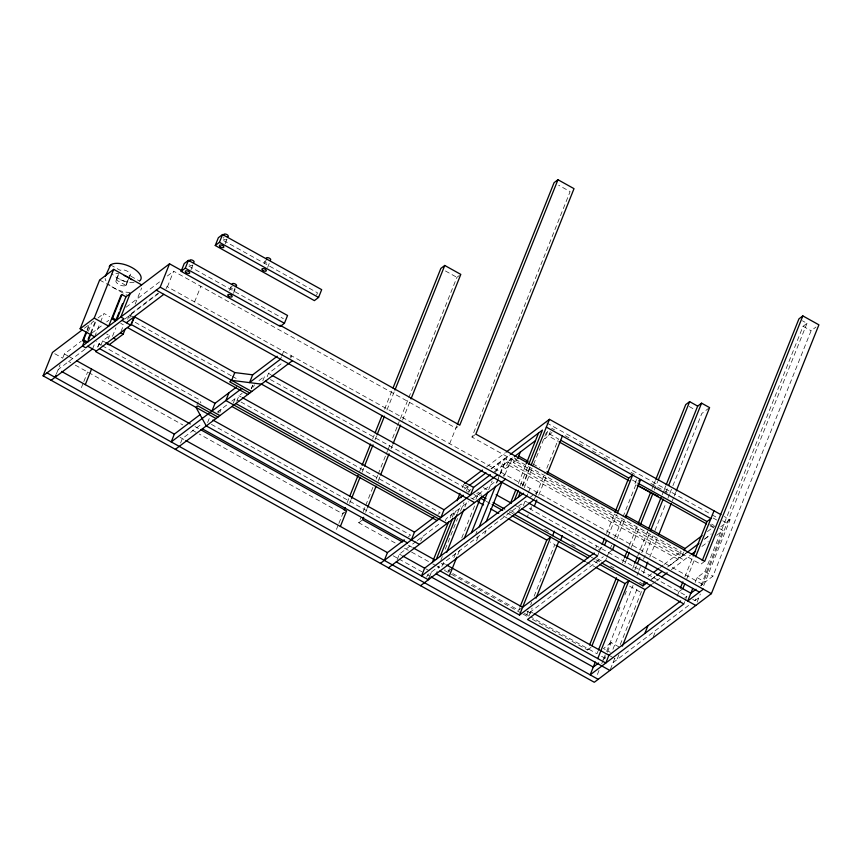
<?xml version="1.0" encoding="UTF-8"?>
<svg xmlns="http://www.w3.org/2000/svg" width="862" height="862" viewBox="0 0 862 862"><rect width="100%" height="100%" fill="white"/><g stroke="black" fill="none" stroke-linecap="round" stroke-linejoin="round"><path stroke-width="0.65" stroke-dasharray="4.31 3.23" d="M56.364 373.989L60.06 364.734M62.937 357.547L64.381 353.948L81.308 341.137M87.084 329.532L89.055 324.608M87.073 331.256L90.025 323.875M88.398 331.234L91.846 322.625L94.971 320.244M90.607 332.991L95.52 320.686M91.092 333.486L96.005 321.181M118.396 274.536L115.961 280.624L118.342 275.215M94.604 336.827L100.014 323.293M100.509 322.065L103.957 313.445L109.689 316.634M92.557 348.916L95.229 342.236M97.417 347.138L99.486 343.248L96.63 341.654M81.416 387.588L83.334 382.793M83.819 381.597L87.655 372.007M98.149 346.589L99.486 343.248M100.876 345.296L102.653 340.846L109.56 335.62L106.694 334.025M128.341 279.277L125.152 285.721A5.603 2.575 21.8 0 1 118.837 284.482A5.603 2.575 21.8 0 1 115.961 280.624M126.337 284.826L128.287 279.956M128.772 278.738L130.237 275.086M108.224 338.96L109.56 335.62M112.491 336.342L115.907 327.808M120.982 331.611L123.632 324.963L120.777 323.369M127.641 319.403L129.419 314.942L158.371 293.037M129.666 317.938L132.166 311.688M135.162 304.189L141.659 287.951M166.054 288.77L166.948 286.54L702.584 584.339L701.69 586.569M167.422 286.798L173.661 271.218L455.89 428.134L457.841 426.658M191.03 269.687L192.819 265.227M194.596 301.915L200.835 286.324M225.165 243.849L226.943 239.399M229.561 290.408L230.897 287.068M233.807 291.097L235.067 287.94M233.494 293.295L235.272 288.835A2.36 1.088 21.8 0 1 232.859 289.029A2.36 1.088 21.8 0 1 230.854 287.251A2.36 1.088 21.8 0 1 232.923 286.755M180.578 443.046L182.356 438.596L202.344 423.468M196.859 405.151L198.195 401.811M264.128 263.46L265.022 261.229M267.619 267.457L269.407 263.007A2.36 1.088 21.8 0 1 266.983 263.19A2.36 1.088 21.8 0 1 264.979 261.412A2.36 1.088 21.8 0 1 267.058 260.917M207.613 422.574L209.401 418.124L211.74 419.428M218.258 412.963L219.153 410.732M219.767 412.596L221.103 409.256M233.268 403.157L235.046 398.707L239.733 401.315M236.727 401.315L238.946 395.755L242.125 393.352M251.208 388.794L252.544 385.465M251.553 388.536L252.889 385.195L250.594 386.941M253.503 387.06L254.398 384.829M262.813 380.788L264.602 376.338L257.77 381.5M267.166 376.716L268.502 373.375L283.221 362.234M280.495 359.195L281.389 356.965M281.831 355.855L283.609 351.405L281.475 353.021M290.742 358.096L291.636 355.866L289.535 357.461M316.613 295.041L317.496 292.811L223.032 240.293M336.471 529.397L338.389 524.602M338.874 523.406L343.701 511.317M347.192 502.6L349.185 497.622M359.648 471.46L361.641 466.482M372.599 439.07L374.593 434.092M384.56 409.181L392.027 390.497M349.595 503.386L351.093 499.648M362.051 472.247L364.044 467.258M375.002 439.857L376.5 436.118M386.963 409.956L394.44 391.273M395.141 542.963L358.764 522.738L360.758 517.76M363.247 511.532L365.24 506.544M365.736 505.304L373.203 486.61M376.198 479.143L377.696 475.404M378.192 474.154L385.659 455.47M386.165 454.231L387.652 450.492M388.159 449.242L390.152 444.264M392.641 438.036L397.123 426.819M397.619 425.58L456.914 277.348L459.834 275.129M365.65 512.308L367.147 508.58M378.106 481.168L380.099 476.19M391.057 448.79L392.555 445.051M402.522 420.139L410.484 400.205M397.145 559.686L399.365 554.115L416.195 541.379M449.662 443.714L456.892 425.634M420.721 541.056L422.499 536.606M704.685 561.334L700.784 564.287L471.945 437.056L570.116 191.612L558.651 185.233M445.309 520.896L446.204 518.665L468.432 501.835M450.147 517.954L453.1 510.573M462.269 487.666L463.605 484.325M426.679 577.152L427.574 574.922L439.275 566.054L436.161 573.855M452.227 517.211L454.005 512.761M454.048 515.002L456.515 508.849M429.696 576.419L431.474 571.969M457.463 513.278L460.416 505.897M466.32 491.124L467.797 487.439M440.838 560.3L442.314 556.604M445.266 549.223L457.571 518.461M460.523 511.08L463.971 502.471M468.788 492.579L469.682 490.349L270.463 379.592M464.92 506.899L467.387 500.747M441.85 566.442L443.187 563.101L521.23 504.022L525.842 506.576M475.921 499.27L477.699 494.82M449.468 568.715L448.488 571.172L518.719 610.221L521.639 608.012M453.897 557.639L456.354 551.486M461.773 537.953L474.563 505.962M457.797 554.686L459.769 549.762M488.689 489.648L492.127 481.028M495.575 472.419L499.507 462.571L503.527 464.801L511.328 458.896L504.442 476.126M494.217 471.848L501.576 466.277L504.69 458.487L508.709 460.717L512.61 457.765L681.163 551.475L678.049 559.276L668.47 566.528M475.964 533.707L476.945 531.251M496.146 483.259L497.622 479.574M498.107 478.335L499.583 474.65M500.079 473.421L503.527 464.801M496.986 482.504L499.938 475.124M500.423 473.895L507.319 456.666M476.524 540.97L478.302 536.52M501.576 466.277L505.585 468.508L508.709 460.717M503.85 476.578L504.744 474.348L500.844 477.3M505.585 468.508L509.485 465.555L512.61 457.765M484.778 533.944L486.114 530.604M686.206 553.092L681.95 556.313L513.396 462.603L515.174 458.153M518.364 483.474L526.229 463.788M520.292 485.446L528.169 465.76M522.372 485.705L530.249 466.019M522.717 486.179L530.593 466.493M524.312 487.676L533.169 465.534M533.653 464.295L546.454 432.304L558.49 438.995L545.7 470.986M547.726 431.172L544.612 438.973L551.971 432.498M518.568 510.692L521.23 504.022M550.301 431.56L548.512 436.01L557.865 441.215M526.887 496.178L527.77 493.958M528.223 492.848L530.001 488.388M523.353 505.52L525.141 501.059L526.488 500.046M535.959 494.422L536.854 492.202L528.557 498.473M527.318 516.931L528.212 514.7M531.423 506.673L530.442 509.14L532.393 507.653M534.375 499.292L535.852 495.596M536.347 494.368L545.204 472.225M538.772 495.111L546.152 476.654M518.719 610.221L519.7 607.764M528.223 610.996L526.747 614.681L603.357 556.69M530.68 604.844L531.671 602.376M534.128 596.224L554.794 544.547L550.215 542.004M528.869 616.19L532.123 608.044M595.771 548.178L596.655 545.948M597.56 555.979L598.896 552.639M599.338 551.518L601.654 545.721M606.579 533.416L614.455 513.73M608.022 536.617L616.88 514.463M636.576 479.531L634.798 483.991L632.503 482.709M605.587 560.44L606.471 558.21M606.913 557.1L609.682 550.182M610.177 548.954L611.654 545.258M614.606 537.877L636.749 482.504L632.169 479.962M617.03 538.621L624.907 518.935M532.436 619.304L587.593 649.97L589.091 646.231M622.461 562.778L623.959 559.039M627.45 550.322L628.948 546.583M629.443 545.344L637.417 525.411M651.855 489.293L653.353 485.554M653.849 484.315L655.346 480.576M624.875 563.565L626.362 559.826M631.35 547.37L639.324 527.447M654.269 490.079L657.749 481.362M597.959 651.273L596.978 653.73L531.423 617.289M632.74 568.424L634.238 564.685M637.74 555.936L647.728 530.97M662.21 494.756L663.708 491.017M664.203 489.767L665.701 486.017M618.377 611.158L619.875 607.419M624.853 594.963L626.351 591.224M634.82 570.051L636.813 565.073M641.791 552.617L649.765 532.694M665.701 492.838L668.19 486.61M597.409 674.472L599.327 669.677M601.73 663.686L603.163 660.087M603.648 658.891L606.137 652.663M606.632 651.413L633.042 585.406M637.029 575.439L638.516 571.7M639.022 570.461L640.509 566.722M643.505 559.244L652.965 535.582M654.958 530.604L665.917 503.203M667.91 498.214L669.408 494.486M669.903 493.236L672.392 487.008M672.888 485.759L701.787 413.523L708.618 408.351M602.883 659.807L605.005 658.202L606.923 653.407M607.408 652.2L611.244 642.61L619.261 647.071M612.947 649.248L637.858 586.968M643.332 573.273L644.83 569.534M649.808 557.078L657.781 537.145M672.231 501.027L673.728 497.288M674.224 496.049L675.722 492.31M610.361 669.332L614.951 657.868M620.252 644.593L641.974 590.298M618.905 654.786L616.933 659.699L614.638 658.428M681.95 556.313L683.728 551.863M653.288 636.846L655.96 630.165M677.155 596.148L679.913 589.231M684.837 576.926L692.714 557.24M686.766 578.898L695.138 557.973M683.846 603.95L684.74 601.719M685.182 600.609L686.96 596.159L526.984 507.212M695.181 582.41L697.099 577.615L704.911 571.711L803.072 326.278L806.983 323.325L802.393 320.772M692.692 599.349L694.987 600.62L696.464 596.924M700.892 585.858L723.035 530.486L719.598 528.568M806.983 323.325L702.584 584.339L700.741 585.729M697.11 602.118L700.321 594.069M703.683 585.675L730.06 519.732L724.328 516.543M697.099 577.615L705.116 582.076L712.928 576.172L811.099 330.739L815.969 327.054M84.39 328.26L89.713 324.231M97.988 317.97L103.957 313.445M91.878 333.12L102.459 325.114M106.683 321.914L108.806 320.308M126.057 307.249L160.968 280.829M167.314 276.023L173.661 271.218M84.95 349.239L58.142 369.529L60.405 370.789M124.861 319.026L158.845 293.295M217.202 412.219L227.536 404.386M231.824 401.142L235.046 398.707M345.63 511.597L342.71 513.817L199.316 434.092M358.764 522.738L362.665 519.786M471.945 437.056L475.846 434.103M486.653 466.87L505.294 452.755M491.028 468.831L504.69 458.487M464.392 489.163L467.312 486.944M491.189 468.874L509.399 455.093M408.469 536.692L410.571 535.097L209.013 423.026M437.982 514.345L440.126 512.728L240.907 401.961M467.538 491.976L471.331 489.174M513.396 462.603L517.297 459.651M417.24 540.582L441.053 522.566M472.548 498.721L495.585 481.287M451.408 568.963L448.488 571.172L444.867 569.168M598.53 549.805L604.574 545.226M608.701 552.65L612.602 549.687M648.17 576.452L652.426 573.23M659.883 567.595L663.072 565.181M664.139 564.373L681.163 551.475M707.422 531.606L714.867 525.96M651.65 579.092L655.907 575.87M667.619 567.002L686.777 552.499M704.868 538.804L711.247 533.966M720.826 526.714L730.06 519.732M651.435 579.415L655.702 576.193M704.297 539.396L709.62 535.367M652.372 583.983L655.529 581.581M656.585 580.783L659.753 578.391M671.358 569.61L690.343 555.236M701.948 546.454L708.273 541.659M716.71 535.27L723.035 530.486M587.593 649.97L591.494 647.017M611.244 642.61L603.432 648.526L610.307 652.351M678.933 591.698L682.833 588.735M684.848 597.754L686.96 596.159M613.033 662.662L689.708 604.607M694.987 600.62L698.888 597.668M99.636 280.01L105.207 283.102M106.317 283.717L127.468 295.483M803.072 326.278L811.099 330.739M445.438 270.97L456.914 277.348M689.169 406.508L693.759 409.062M546.723 422.93L710.913 514.215M712.077 514.862L717.949 518.127M722.636 520.734L726.149 522.684M551.637 428.22L554.568 429.858M565.16 435.741L569.868 438.359M579.286 443.596L583.994 446.214M592.226 450.794L599.295 454.716M604.003 457.334L611.061 461.267M631.038 472.365L634.475 474.283M650.842 483.377L667.296 492.525M713.143 518.019L716.667 519.98M711.57 524.107L713.865 525.378M710.019 525.809L715.902 529.074M188.853 266.099L283.372 318.649M532.899 463.918L539.924 467.829M514.28 457.981L516.295 459.09M507.427 461.849L684.008 560.031M704.911 571.711L712.928 576.172M509.485 465.555L678.049 559.276M110.573 264.936L120.292 270.345A5.603 2.575 21.8 0 1 127.964 271.595A5.603 2.575 21.8 0 1 129.041 275.991M130.884 276.228L139.525 281.034M525.141 501.059L527.49 502.374M483.291 487.58L487.957 490.176M514.84 505.121L520.68 508.375M268.502 373.375L270.84 374.679M464.78 484.972L469.478 487.59M477.71 492.159L482.408 494.777M510.616 510.455L514.14 512.416M544.698 529.408L549.396 532.026M571.732 544.439L575.256 546.4M597.592 558.813L602.29 561.431M610.511 566L614.046 567.961M639.615 582.184L643.052 584.091M476.708 493.441L480.209 495.391M509.41 511.629L512.912 513.58M591.213 557.111L594.737 559.072M595.911 559.718L600.609 562.336M473.874 494.432L478.248 496.868M486.297 501.339L490.974 503.947M507.362 513.052L510.875 515.002M593.81 561.119L598.497 563.726M470.803 497.848L474.24 499.766M503.462 516.004L506.975 517.965M586.397 562.121L594.597 566.679M629.616 586.149L641.08 592.517M129.419 314.942L133.707 317.335M135.226 322.334L231.21 375.703M232.374 376.349L237.061 378.957M238.946 395.755L241.295 397.059M102.653 340.846L106.166 342.796M98.753 343.798L101.091 345.091M102.255 345.748L199.09 399.58L200.943 402.92M443.187 563.101L445.482 564.384M530.647 611.729L532.985 613.033M610.059 655.885L613.496 657.792M64.381 353.948L67.775 355.834M68.906 356.469L74.574 359.616M194.984 426.561L198.508 428.522M408.426 545.237L411.95 547.187M441.29 563.5L443.628 564.804M526.951 611.126L532.824 614.39M524.452 613.41L530.259 616.642M601.568 656.284L605.005 658.202M54.748 353.711L62.775 358.172M68.507 361.361L70.759 362.611M75.263 365.122L182.852 424.934M192.258 430.17L198.131 433.435M404.526 548.189L410.398 551.443M411.573 552.1L431.517 563.188M432.692 563.845L436.215 565.795M437.39 566.453L439.728 567.756M444.426 570.364L450.298 573.629M451.462 574.286L521.876 613.432M523.051 614.078L527.749 616.696M399.365 554.115L401.66 555.397M425.763 568.791L429.19 570.698M180.061 437.314L184.694 439.889M393.169 555.796L397.759 558.35M398.901 558.985L421.83 571.732M427.574 574.922L429.922 576.225M709.825 524.441L712.928 526.704M134.063 282.617A17.046 7.844 21.8 0 1 111.715 273.577M130.173 292.358A17.046 7.844 21.8 0 1 108.655 284.148M105.94 280.796A17.046 7.844 21.8 0 1 105.099 278.415M115.896 273.265A17.046 7.844 21.8 0 1 118.967 273.814M192.851 264.946A2.36 1.088 21.8 0 1 191.073 265.615A2.36 1.088 21.8 0 1 188.519 264.074M226.975 239.108A2.36 1.088 21.8 0 1 225.478 239.819A2.36 1.088 21.8 0 1 222.902 238.591M223.064 237.244A2.36 1.088 21.8 0 1 224.023 237.201M125.906 285.376L116.402 280.085A5.603 2.575 21.8 0 1 123.46 280.98A5.603 2.575 21.8 0 1 125.906 285.376"/><path stroke-width="1.29" d="M55.028 377.33L55.922 375.099M702.282 560.548L798.945 318.865L802.845 315.912L818.9 324.834L711.387 593.638L594.295 682.273L43.1 375.821L52.453 352.439L82.256 329.877M94.604 336.827L80.134 328.778L99.636 280.01L113.709 269.353L141.551 284.826M110.573 264.936L105.347 276.325M43.1 375.821L86.663 342.839L82.655 340.609L86.103 331.989M82.655 340.609L83.625 339.865L86.577 332.484M84.454 341.072L82.493 345.996L85.737 347.806L124.042 318.811L120.799 317L130.14 293.619M80.134 328.778L94.206 318.121L113.709 269.353M88.139 339.143L89.616 335.458M83.625 339.865L87.644 342.095L91.092 333.486M85.316 384.635L91.544 369.055M119.085 312.292L115.648 320.901L111.629 318.671L112.61 317.927L121.951 294.556L125.971 296.787L169.534 263.804L182.464 270.991M120.077 309.824L122.533 303.672M112.61 317.927L116.618 320.158L125.971 296.787M106.446 343.41L109.075 344.875L116.122 339.553L123.169 334.187L125.173 329.187M216.039 418.533L95.639 351.588L131.326 324.575L134.44 316.785L234.776 372.567L252.674 374.83L277.208 356.254M116.618 320.158L160.181 287.186L169.534 263.804M181.128 271.325L184.242 263.535L188.422 260.378L287.552 315.492L284.428 323.282L280.258 326.439L181.128 271.325L185.298 268.168L188.422 260.378M215.252 245.498L218.366 237.707L222.547 234.539L321.677 289.654L318.563 297.444L314.382 300.612L215.252 245.498L219.433 242.33L222.547 234.539M199.941 414.741L174.329 434.125L171.215 441.926L241.748 388.525M211.912 411.109L215.026 403.319L236.479 387.081M249.775 392.986L229.712 381.834L231.662 380.357L234.776 372.567M228.969 392.77L225.855 400.561L446.99 523.503M252.674 374.83L249.549 382.62L280.495 359.195M344.197 510.078L345.199 507.589M349.681 496.372L358.15 475.199M362.137 465.232L370.606 444.059M375.089 432.843L382.071 415.409M393.029 388.008L440.859 268.416L444.76 265.464L460.804 274.396L410.991 398.955M340.371 526.445L346.61 510.864L200.857 429.826M351.588 498.408L360.057 477.225M364.54 466.019L373.009 444.835M376.996 434.879L384.474 416.184M394.936 390.033L444.76 265.464M363.656 517.297L362.665 519.786L402.554 541.972M367.643 507.33L376.112 486.157M380.595 474.94L389.064 453.768M393.05 443.801L400.528 425.117M384.323 560.408L387.437 552.607L404.267 539.871M457.388 424.395L554.061 182.69L557.962 179.727L574.017 188.659L475.846 434.103L704.685 561.334L802.845 315.912M411.357 539.935L414.471 532.145L433.715 517.577M557.962 179.727L459.791 425.181L279.999 325.222M463.26 495.208L444.027 509.765L440.913 517.566L235.832 403.545M523.611 493.226L424.621 568.166L421.507 575.956L526.887 496.178L699.459 592.129M432.433 562.25L448.671 521.65M457.043 500.725L459.996 493.344M436.334 559.298L452.572 518.698M460.944 497.773L461.924 495.316M429.244 577.529L428.36 579.76L396.251 561.905M440.234 556.346L456.968 514.506M446.71 552.423L463.939 509.356M490.403 474.66L473.583 487.396L470.458 495.187L265.388 381.176M449.274 576.01L456.817 557.143M464.198 538.685L480.436 498.085L485.123 500.693M471.46 532.705L487.698 492.105M479.261 526.801L495.51 486.2M486.233 521.65L501.975 482.278M517.739 458.541L520.411 451.86M510.487 503.171L515.896 489.627M526.229 463.788L538.534 433.026M514.388 500.208L518.321 490.37M528.665 464.532L542.446 430.073L510.444 454.306M518.288 497.255L520.26 492.331M531.089 465.264L549.46 419.331L720.88 514.636M534.343 506.177L536.8 500.025M547.133 474.186L562.39 436.043M520.195 606.536L546.767 540.086L550.667 537.134L519.506 615.059L440.062 570.892M552.628 535.658L554.406 531.207M536.056 598.196L558.695 541.595M560.656 540.118L562.433 535.668M602.15 544.493L604.607 538.341M614.94 512.502L628.721 478.044L632.622 475.091L617.375 513.235M604.574 545.226L606.546 540.302M612.602 549.687L614.574 544.773M625.403 517.696L640.649 479.552L638.699 481.028M589.586 644.981L616.492 577.723M624.454 557.8L626.954 551.572M638.408 522.922L650.368 493.032M655.842 479.326L685.732 404.601L689.632 401.649L697.67 406.11L701.571 403.157L709.598 407.618L676.217 491.06M591.989 645.767L618.399 579.76M626.868 558.576L629.357 552.348M640.315 524.947L652.771 493.818M658.245 480.112L689.632 401.649M598.454 650.045L625.025 583.596L628.937 580.643L597.765 658.568M595.286 662.07L590.179 674.86L683.846 603.95L605.587 560.44L527.533 619.519L605.792 663.04L608.906 655.249L680.635 600.943M634.744 563.436L637.244 557.186M648.73 528.471L661.208 497.255M666.207 484.767L697.67 406.11M637.309 563.823L639.798 557.595M650.756 530.195L663.212 499.055M668.697 485.36L701.571 403.157M645.326 568.284L647.825 562.056M658.783 534.655L671.239 503.516M601.784 562.994L642.923 585.858L644.701 581.408M622.342 646.166L644.991 589.565L651.316 584.781M644.819 633.495L647.933 625.704M684.18 550.753L685.064 548.523L702.099 535.636M680.409 588.003L682.866 581.85M693.199 556.012L706.98 521.553L710.891 518.601L546.346 427.121M682.833 588.735L684.805 583.822M695.634 556.744L714.005 510.81M692.779 588.401L687.747 600.997L703.36 589.177M121.951 294.556L120.982 295.289L108.677 326.17L94.206 318.121M87.644 342.095L115.648 320.901M126.305 322.744L163.823 294.33M134.44 316.785L130.593 325.125L122.005 320.352M51.127 380.282L92.557 348.916M175.342 449.339L292.423 360.704M464.65 483.528L482.461 470.038M506.36 451.957L549.46 419.331M469.327 485.425L485.985 472.818M514.334 456.623L535.345 440.719M380.422 563.36L497.503 474.725M388.45 567.821L505.531 479.186M420.548 585.675L533.729 499.992M594.252 553.038L522.62 607.268L446.635 565.019M519.506 615.059L597.56 555.979L518.116 511.812M653.493 572.433L658.816 568.403M642.923 585.858L647.179 582.637M656.758 575.385L662.081 571.355M687.273 552.294L698.985 543.426M661.865 576.797L667.134 572.799M691.399 554.438L695.612 551.238M598.616 663.04L593.293 667.069L431.097 576.883M696.033 589.285L690.861 593.207L528.632 503.009M231.662 380.357L261.477 384.129L474.585 502.611M658.428 496.458L637.158 485.231L706.495 523.848M219.433 242.33L318.563 297.444M560.828 440.299L628.721 478.044M637.923 483.162L706.98 521.553M559.029 441.861L629.066 480.802M185.298 268.168L284.428 323.282M518.849 456.117L528.212 461.321M546.939 471.729L617.181 510.778M625.37 515.336L685.064 548.523M160.181 287.186L711.387 593.638M156.281 290.138L526.887 496.178M522.016 508.86L695.774 605.458M496.146 494.723L511.338 503.171M272.015 375.336L473.583 487.396M481.373 496.049L486.049 498.645M493.053 502.535L504.733 509.033M514.075 514.226L590.039 556.453M492.148 504.593L502.675 510.455M512.05 515.659L587.959 557.865M599.672 564.373L644.991 589.565M477.71 501.695L483.56 504.949M490.586 508.849L498.775 513.407M508.138 518.612L546.767 540.086M555.968 545.204L585.233 561.474M595.761 567.325L625.025 583.596M131.326 324.575L251.726 391.51M127.425 327.528L247.825 394.462M242.459 397.705L444.027 509.765M120.529 332.721L123.169 334.187M113.482 338.087L116.122 339.553M231.932 406.498L437.012 520.519M106.166 342.796L215.026 403.319M99.539 348.636L219.939 415.57M217.989 417.057L197.926 405.894L195.965 407.37L206.277 425.914L419.385 544.396M87.784 346.265L96.372 351.039M212.914 420.074L414.471 532.145M202.376 428.867L407.457 542.888M534.16 613.679L608.906 655.249M76.837 360.866L190.286 423.942M413.124 547.844L434.243 559.589M436.161 573.855L609.908 670.453M402.813 556.033L424.621 568.166M61.536 371.425L174.329 434.125M185.869 440.547L387.437 552.607M47.001 372.858L598.196 679.321M109.248 266.595A17.046 7.844 21.8 0 1 130.14 266.649A17.046 7.844 21.8 0 1 139.525 281.034M124.203 275.495A17.046 7.844 21.8 0 1 131.692 279.665M190.039 261.272A2.36 1.088 21.8 0 1 190.48 259.861A2.36 1.088 21.8 0 1 193.487 260.874A2.36 1.088 21.8 0 1 193.573 262.457M266.627 259.042A2.36 1.088 21.8 0 1 267.069 257.641A2.36 1.088 21.8 0 1 270.075 258.643A2.36 1.088 21.8 0 1 270.162 260.227M223.786 234.755A2.36 1.088 21.8 0 1 226.437 234.345A2.36 1.088 21.8 0 1 228.021 236.468M227.697 236.619A2.36 1.088 21.8 0 1 227.266 236.684M232.244 284.525A2.36 1.088 21.8 0 1 233.44 283.469A2.36 1.088 21.8 0 1 236.296 284.826A2.36 1.088 21.8 0 1 235.595 286.13M262.641 270.334A2.36 1.088 21.8 0 0 266.293 270.797A2.36 1.088 21.8 0 0 263.373 268.599A2.36 1.088 21.8 0 0 262.641 270.334M228.505 296.172A2.36 1.088 21.8 0 0 232.158 296.636A2.36 1.088 21.8 0 0 229.238 294.438A2.36 1.088 21.8 0 0 228.505 296.172M220.176 246.726A2.36 1.088 21.8 0 0 223.829 247.189A2.36 1.088 21.8 0 0 220.909 244.991A2.36 1.088 21.8 0 0 220.176 246.726M186.052 272.564A2.36 1.088 21.8 0 0 189.694 273.028A2.36 1.088 21.8 0 0 186.785 270.83A2.36 1.088 21.8 0 0 186.052 272.564"/></g></svg>
